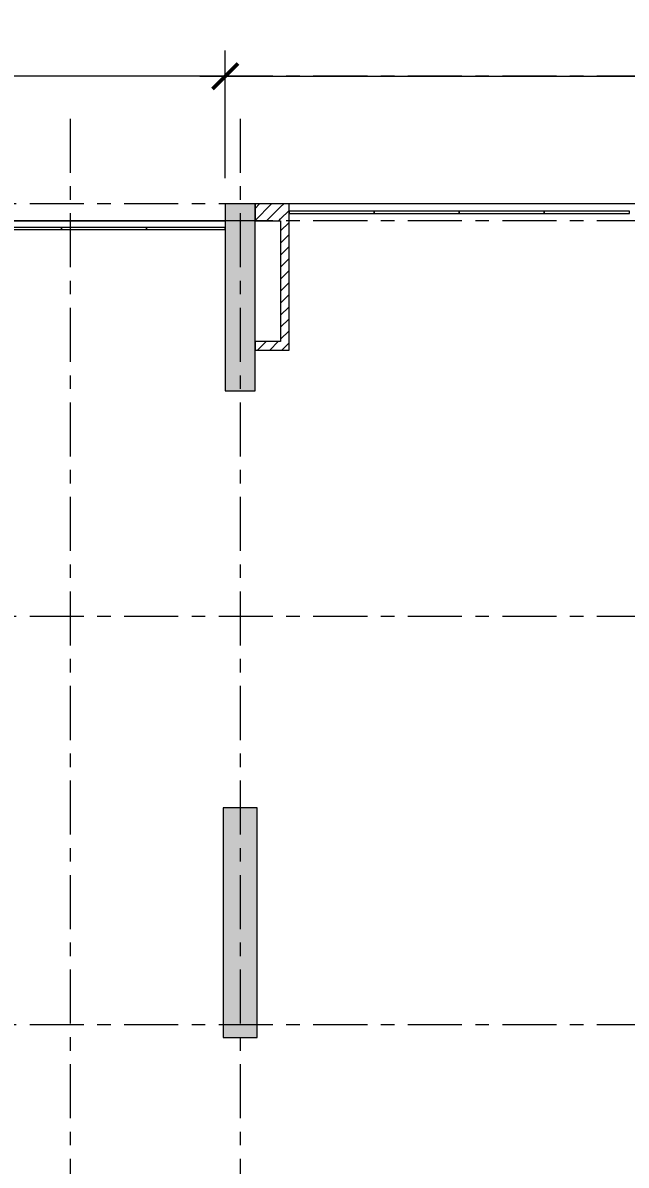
# Model space of a CAD drawing. Header units: millimetres. Extents: x -20201 to 105152, y -11216 to 48206.
# Drawn here: x -1054 to 6038, y 31301 to 44727 of the extents above; entities that cross this region are included whole.
import ezdxf

# ---------------------------------------------------------------- set-up
doc = ezdxf.new("R2010")
doc.units = ezdxf.units.MM
doc.linetypes.add('Grid Line', pattern=[22.225, 12.7, -3.175, 3.175, -3.175])
for name, color, linetype, lineweight in [('DIM', 1, 'Continuous', 5), ('HATCH-TUONG', 152, 'Continuous', 9), ('KINH', 152, 'Continuous', 5), ('NET CAT', 3, 'Continuous', 5), ('NET CATConcrete', 3, 'Continuous', 5), ('NET-CAT', 3, 'Continuous', 9), ('NET-THAY', 2, 'Continuous', 9), ('TRUC', 225, 'Continuous', 5)]:
    doc.layers.add(name, color=color, linetype=linetype, lineweight=lineweight)
doc.styles.add('TA1', font='arial_1.ttf')
doc.dimstyles.new('D_200_KTx2', dxfattribs={"dimtxt": 400, "dimasz": 300, "dimexe": 300, "dimexo": 300, "dimgap": 160, "dimtad": 1, "dimdec": 0, "dimzin": 9, "dimtxsty": 'TA1', "dimblk": 'ARCHTICK', "dimcen": 1, "dimdle": 300, "dimclrd": 256, "dimclre": 256, "dimclrt": 7, "dimadec": 0, "dimazin": 0, "dimtfac": 1, "dimtdec": 0, "dimtix": 1, "dimtmove": 1, "dimatfit": 3, "dimldrblk": 'ARCHTICK', "dimfxl": 0, "dimtolj": 1, "dimtzin": 0, "dimlwd": -1, "dimlwe": -1, "dimarcsym": 0})
pattern_1 = [(45, (0, 0), (-70.71068, 70.71068), [])]

# ---------------------------------------------------------------- blocks, each defined once
blk = doc.blocks.new('ALC1807-ASCENT PLAZA-KET CAU 1_rvt-1-MẶT BẰNG TẦNG 1')
at = {"layer": 'NET CAT'}
for points in [[(1326, 40400), (1676, 40400), (1676, 42600), (1326, 42600), (1326, 40515)], [(1701, 32800), (1701, 35500), (1301, 35500), (1301, 32800)]]:
    blk.add_hatch(color=7, dxfattribs=at).paths.add_polyline_path(points, flags=0)
at = {"layer": 'NET CAT', "color": 90, "lineweight": 13}
for p, q in [((1326, 42600), (1326, 40400)), ((1676, 42600), (1326, 42600)), ((1676, 40400), (1676, 42600)), ((1326, 40400), (1676, 40400)), ((1701, 35500), (1301, 35500)), ((1301, 35500), (1301, 32800)), ((1701, 32800), (1701, 35500)), ((1301, 32800), (1701, 32800))]:
    blk.add_line(p, q, dxfattribs=at)
blk = doc.blocks.new('System Panel - Glazed-394770-MẶT BẰNG TẦNG 2')
at = {"layer": 'KINH', "lineweight": 9}
for p, q in [((500, 13), (-500, 13)), ((-500, 13), (-500, -13)), ((500, -13), (500, 13)), ((-500, -13), (500, -13))]:
    blk.add_line(p, q, dxfattribs=at)
blk = doc.blocks.new('System Panel - Glazed-540955-MẶT BẰNG TẦNG 2')
at = {"layer": 'KINH', "lineweight": 9}
for p, q in [((500, 13), (-500, 13)), ((-500, 13), (-500, -13)), ((500, -13), (500, 13)), ((-500, -13), (500, -13))]:
    blk.add_line(p, q, dxfattribs=at)
blk = doc.blocks.new('_ARCHTICK')
at = {"color": 0, "linetype": 'ByBlock', "const_width": 0.15}
blk.add_lwpolyline([(-0.5, -0.5), (0.5, 0.5)], dxfattribs=at)
blk = doc.blocks.new('*D123')
at = {"layer": 'Defpoints', "color": 0, "transparency": 16777216}
for p in [(-8499, 44100), (-8499, 42600), (1326, 42600)]:
    blk.add_point(p, dxfattribs=at)
at = {"layer": 'DIM', "transparency": 16777216}
for p, q in [((-8499, 42900), (-8499, 44400)), ((1326, 42900), (1326, 44400)), ((1626, 44100), (-8799, 44100))]:
    blk.add_line(p, q, dxfattribs=at)
at = {"layer": 'DIM', "transparency": 16777216, "xscale": 300, "yscale": 300, "zscale": 300, "rotation": 180}
blk.add_blockref('_ARCHTICK', (-8499, 44100), dxfattribs=at)
at = {"layer": 'DIM', "transparency": 16777216, "xscale": 300, "yscale": 300, "zscale": 300}
blk.add_blockref('_ARCHTICK', (1326, 44100), dxfattribs=at)
at = {"layer": 'DIM', "color": 7, "transparency": 16777216, "insert": (-3587, 44464), "char_height": 400, "attachment_point": 5, "style": 'TA1'}
blk.add_mtext('\\A1;9825', dxfattribs=at)
blk = doc.blocks.new('*D124')
at = {"layer": 'Defpoints', "color": 0, "transparency": 16777216}
for p in [(39360, 44100), (1326, 42600), (39360, 42600)]:
    blk.add_point(p, dxfattribs=at)
at = {"layer": 'DIM', "transparency": 16777216}
for p, q in [((1326, 42900), (1326, 44400)), ((39360, 42900), (39360, 44400)), ((1026, 44100), (39660, 44100))]:
    blk.add_line(p, q, dxfattribs=at)
at = {"layer": 'DIM', "transparency": 16777216, "xscale": 300, "yscale": 300, "zscale": 300, "rotation": 180}
blk.add_blockref('_ARCHTICK', (1326, 44100), dxfattribs=at)
at = {"layer": 'DIM', "transparency": 16777216, "xscale": 300, "yscale": 300, "zscale": 300}
blk.add_blockref('_ARCHTICK', (39360, 44100), dxfattribs=at)
at = {"layer": 'DIM', "color": 7, "transparency": 16777216, "insert": (20343, 44464), "char_height": 400, "attachment_point": 5, "style": 'TA1'}
blk.add_mtext('\\A1;38035', dxfattribs=at)

msp = doc.modelspace()

# ---------------------------------------------------------------- hatches: boundary and pattern name
at = {"layer": 'HATCH-TUONG', "lineweight": 5}
h = msp.add_hatch(dxfattribs=at)
h.set_pattern_fill('FP_2', color=256, style=0, pattern_type=2)
h.set_pattern_definition(pattern_1)
h.paths.add_polyline_path([(1675.5, 42399.9), (1975.5, 42399.9), (1975.5, 42599.9), (1675.5, 42599.9)], flags=0)
h = msp.add_hatch(dxfattribs=at)
h.set_pattern_fill('FP_2', color=256, style=0, pattern_type=2)
h.set_pattern_definition(pattern_1)
h.paths.add_polyline_path([(1975.5, 40879.9), (2075.5, 40879.9), (2075.5, 42599.9), (1975.5, 42599.9), (1975.5, 40979.9)], flags=0)
h = msp.add_hatch(dxfattribs=at)
h.set_pattern_fill('FP_2', color=256, style=0, pattern_type=2)
h.set_pattern_definition(pattern_1)
h.paths.add_polyline_path([(1975.5, 40879.9), (1975.5, 40979.9), (1675.5, 40979.9), (1675.5, 40879.9)], flags=0)

# ---------------------------------------------------------------- linework, layer by layer
at = {"layer": 'KINH', "lineweight": 9}
for p, q in [((1325.5, 42322.6), (400.5, 42322.6)), ((400.5, 42322.6), (400.5, 42297.2)), ((400.5, 42297.2), (1325.5, 42297.2)), ((1325.5, 42297.2), (1325.5, 42322.6))]:
    msp.add_line(p, q, dxfattribs=at)
at = {"layer": 'NET CATConcrete'}
for p, q in [((7800.5, 42599.9), (1675.5, 42599.9)), ((-5999.5, 42399.9), (1325.5, 42399.9))]:
    msp.add_line(p, q, dxfattribs=at)
at = {"layer": 'NET-CAT'}
for p, q in [((1975.5, 42599.9), (1675.5, 42599.9)), ((1675.5, 42599.9), (1675.5, 42399.9)), ((2075.5, 42599.9), (1975.5, 42599.9)), ((2075.5, 40879.9), (2075.5, 42599.9)), ((1675.5, 42399.9), (1975.5, 42399.9)), ((1975.5, 42399.9), (1975.5, 40979.9)), ((1975.5, 40979.9), (1675.5, 40979.9)), ((1675.5, 40979.9), (1675.5, 40879.9)), ((1675.5, 40879.9), (1975.5, 40879.9)), ((1975.5, 40879.9), (2075.5, 40879.9))]:
    msp.add_line(p, q, dxfattribs=at)
at = {"layer": 'NET-THAY', "color": 250}
for p, q in [((39360.5, 42601.1), (1335.5, 42601.1)), ((1325.5, 42401.1), (-2599.5, 42401.1))]:
    msp.add_line(p, q, dxfattribs=at)
at = {"layer": 'TRUC', "linetype": 'Grid Line', "ltscale": 50}
for p, q in [((43000.5, 44099.9), (-11036.3, 44099.9)), ((-499.5, 43599.9), (-499.5, -4500.1)), ((1500.5, 43599.9), (1500.5, -7167.6)), ((43000.5, 42599.9), (-11036.3, 42599.9)), ((43000.5, 42399.9), (-14407, 42399.9)), ((43000.5, 37749.9), (-12092.4, 37749.9)), ((43000.5, 32949.9), (-12092.4, 32949.9))]:
    msp.add_line(p, q, dxfattribs=at)

# ---------------------------------------------------------------- block references
at = {"lineweight": 5}
msp.add_blockref('ALC1807-ASCENT PLAZA-KET CAU 1_rvt-1-MẶT BẰNG TẦNG 1', (0, 0), dxfattribs=at)
at = {"color": 10, "lineweight": 15}
for name, p in [('System Panel - Glazed-394770-MẶT BẰNG TẦNG 2', (2575.5, 42499.9)), ('System Panel - Glazed-394770-MẶT BẰNG TẦNG 2', (3575.5, 42499.9)), ('System Panel - Glazed-394770-MẶT BẰNG TẦNG 2', (4575.5, 42499.9)), ('System Panel - Glazed-540955-MẶT BẰNG TẦNG 2', (-1099.5, 42309.9)), ('System Panel - Glazed-540955-MẶT BẰNG TẦNG 2', (-99.5, 42309.9))]:
    msp.add_blockref(name, p, dxfattribs=at)
at = {"layer": 'KINH', "lineweight": 9}
msp.add_blockref('System Panel - Glazed-394770-MẶT BẰNG TẦNG 2', (5575.5, 42499.9), dxfattribs=at)

# ---------------------------------------------------------------- dimensions: what is measured, and where the dimension line sits
at = {"layer": 'DIM'}
for base, p2, picture, middle in [((-8499.5, 44099.9), (-8499.5, 42599.9), '*D123', (-3587, 44464.2)), ((39360.5, 44099.9), (39360.5, 42599.9), '*D124', (20343, 44464.3))]:
    dim = msp.add_linear_dim(base=base, p1=(1325.5, 42599.9), p2=p2, dimstyle='D_200_KTx2', dxfattribs=at)
    dim.commit()
    dim.dimension.update_dxf_attribs({"geometry": picture, "text_midpoint": middle})

doc.saveas('drawing.dxf')
